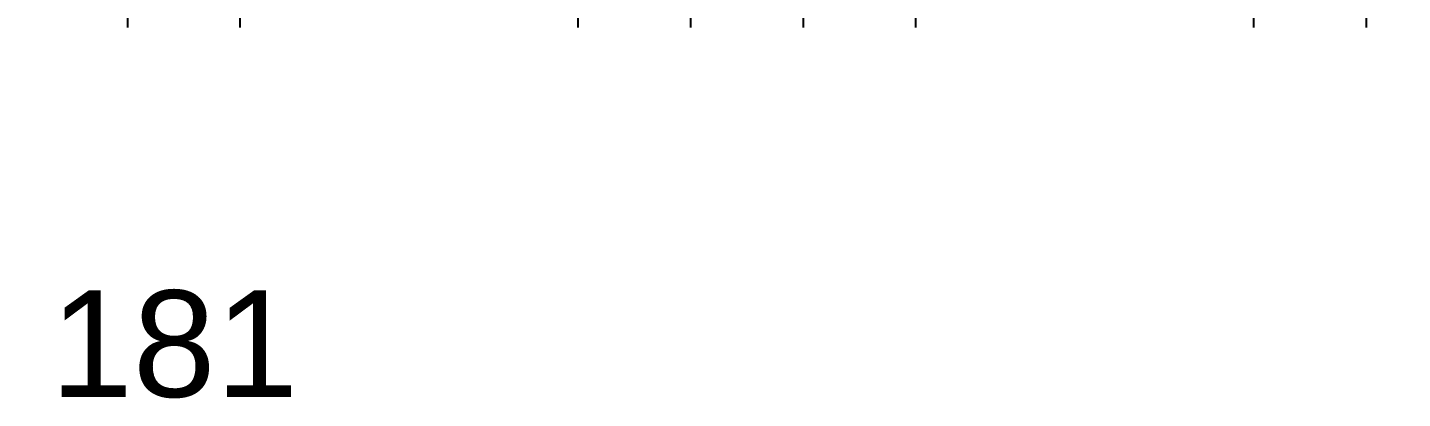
# Model space of a CAD drawing. Header units: millimetres. Extents: x 3220 to 226993, y 817 to 176024.
# Drawn here: x 177377 to 179703, y 24933 to 25559 of the extents above; entities that cross this region are included whole.
import ezdxf

# ---------------------------------------------------------------- set-up
doc = ezdxf.new("R2010")
doc.units = ezdxf.units.MM
doc.layers.add('Repère', color=76, linetype='Continuous')
doc.styles.get("Standard").update_dxf_attribs({"font": 'arial.ttf'})

# ---------------------------------------------------------------- blocks, each defined once
blk = doc.blocks.new('SECTION E-F')
h = blk.add_hatch()
h.set_pattern_fill('ANSI34', color=76, scale=60, angle=45)
h.paths.add_polyline_path([(25000, 8219.3), (24250, 8219.3), (24250, 6000), (25000, 6000)])
h.paths.add_polyline_path([(30000, 8219.3), (25000, 8219.3), (25000, 6000), (25150, 6000), (30000, 6000)])
edge = h.paths.add_edge_path()
edge.add_spline(control_points=[(32064.9, 6000), (32043.8, 6183.6), (31955.3, 6691.5), (31715.2, 7425.3), (31849.2, 7984.2), (31905.5, 8219.3)], knot_values=[6114.072042, 6114.072042, 6114.072042, 6114.072042, 6667.775317, 7650.016117, 8363.52173, 8363.52173, 8363.52173, 8363.52173], degree=3, periodic=0)
edge.add_line((31905.5, 8219.3), (30000, 8219.3))
edge.add_line((30000, 8219.3), (30000, 6000))
edge.add_line((30000, 6000), (32064.9, 6000))

msp = doc.modelspace()

# ---------------------------------------------------------------- block references
at = {"color": 4}
msp.add_blockref('SECTION E-F', (149964.8, 19559.3), dxfattribs=at)

# ---------------------------------------------------------------- texts
at = {"layer": 'Repère', "insert": (177415.6, 25115.2), "char_height": 180, "attachment_point": 1}
msp.add_mtext_dynamic_manual_height_columns('181', width=631.382, gutter_width=12.5, heights=[0], dxfattribs=at)

doc.saveas('drawing.dxf')
